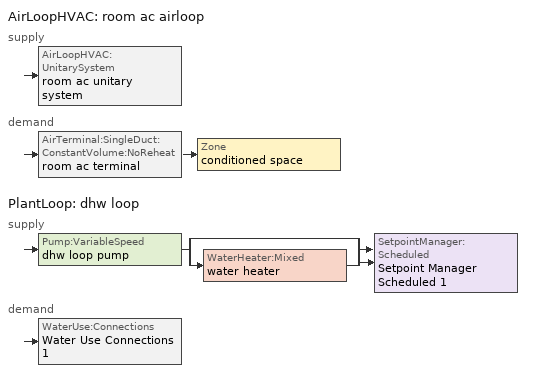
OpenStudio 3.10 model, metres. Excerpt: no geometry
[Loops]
AirLoopHVAC 'room ac airloop'
 supply: AirLoopHVAC:UnitarySystem 'room ac unitary system'
 demand: AirTerminal:SingleDuct:ConstantVolume:NoReheat 'room ac terminal' > Zone 'conditioned space'
PlantLoop 'dhw loop'
 supply: Pump:VariableSpeed 'dhw loop pump' > split
  | bypass
  | WaterHeater:Mixed 'water heater'
  join > SetpointManager:Scheduled 'Setpoint Manager Scheduled 1'
 demand: WaterUse:Connections 'Water Use Connections 1'
[Sizing:Zone]
conditioned space: Zone Cooling Design Supply Air Temperature Input Method=SupplyAirTemperature; Zone Cooling Design Supply Air Temperature {C}=14; Zone Cooling Design Supply Air Temperature Difference {deltaC}=11.11; Zone Heating Design Supply Air Temperature Input Method=SupplyAirTemperature; Zone Heating Design Supply Air Temperature {C}=40; Zone Heating Design Supply Air Temperature Difference {deltaC}=11.11; Zone Cooling Design Supply Air Humidity Ratio {kg-H2O/kg-air}=0.0085; Zone Heating Design Supply Air Humidity Ratio {kg-H2O/kg-air}=0.008; Cooling Design Air Flow Method=DesignDay; Heating Design Air Flow Method=DesignDay; Account for Dedicated Outdoor Air System=No; Dedicated Outdoor Air System Control Strategy=NeutralSupplyAir; Dedicated Outdoor Air Low Setpoint Temperature for Design {C}=autosize; Dedicated Outdoor Air High Setpoint Temperature for Design {C}=autosize; Zone Load Sizing Method=Sensible Load Only No Latent Load; Zone Latent Cooling Design Supply Air Humidity Ratio Input Method=HumidityRatioDifference; Zone Cooling Design Supply Air Humidity Ratio Difference {kgWater/kgDryAir}=0.005; Zone Latent Heating Design Supply Air Humidity Ratio Input Method=HumidityRatioDifference; Zone Humidification Design Supply Air Humidity Ratio Difference {kgWater/kgDryAir}=0.005; Sizing Option=Coincident
[Zone equipment]
conditioned space: room ac terminal, electric baseboard
[Coil:Cooling:DX:SingleSpeed]
room ac clg coil: Availability Schedule=Always On Discrete; Rated Total Cooling Capacity {W}=4561.07; Rated Sensible Heat Ratio=0.65; Rated COP {W/W}=2.46766; Rated Air Flow Rate {m3/s}=0.190968; Rated Evaporator Fan Power Per Volume Flow Rate 2017 {W/(m3/s)}=773.3; Rated Evaporator Fan Power Per Volume Flow Rate 2023 {W/(m3/s)}=934.4; Total Cooling Capacity Function of Temperature Curve=Cool-CAP-fT1; Total Cooling Capacity Function of Flow Fraction Curve=Cool-CAP-fFF1; Energy Input Ratio Function of Temperature Curve=Cool-EIR-fT1; Energy Input Ratio Function of Flow Fraction Curve=Cool-EIR-fFF1; Part Load Fraction Correlation Curve=Cool-PLF-fPLR1; Minimum Outdoor Dry-Bulb Temperature for Compressor Operation {C}=-25; Nominal Time for Condensate Removal to Begin {s}=1000; Ratio of Initial Moisture Evaporation Rate and Steady State Latent Capacity=1.5; Maximum Cycling Rate {cycles/hr}=3; Latent Capacity Time Constant {s}=45; Condenser Type=AirCooled; Evaporative Condenser Effectiveness=0.9; Evaporative Condenser Air Flow Rate {m3/s}=autosize; Evaporative Condenser Pump Rated Power Consumption {W}=autosize; Crankcase Heater Capacity {W}=0; Maximum Outdoor Dry-Bulb Temperature for Crankcase Heater Operation {C}=10; Basin Heater Capacity {W/K}=0; Basin Heater Setpoint Temperature {C}=2
[Fan:SystemModel]
room ac supply fan: Availability Schedule=Always On Discrete; Design Maximum Air Flow Rate {m3/s}=0.191139; Speed Control Method=Discrete; Electric Power Minimum Flow Rate Fraction=0.2; Design Pressure Rise {Pa}=500; Motor Efficiency=1; Motor In Air Stream Fraction=1; Design Electric Power Consumption {W}=autosize; Design Power Sizing Method=PowerPerFlow; Electric Power Per Unit Flow Rate {W/(m3/s)}=1e-06; Electric Power Per Unit Flow Rate Per Unit Pressure {W-s/m3-Pa}=1.66667; Fan Total Efficiency=0.7; Motor Loss Radiative Fraction=0; Speed Flow Fraction 1=1; Speed Electric Power Fraction 1=1
[EnergyManagementSystem:Sensor]
Name | Output Variable or Output Meter Index Key | Output Variable or Output Meter
room_ac_supply_fan_s | room ac supply fan | Fan Electricity Energy
room_ac_clg_coil_s | room ac clg coil | Cooling Coil Total Cooling Energy
water_heater_energy | water heater | Water Heater Electricity Rate
water_heater_on_cycle_parasitic | water heater | Water Heater On Cycle Parasitic Electricity Rate
water_heater_off_cycle_parasitic | water heater | Water Heater Off Cycle Parasitic Electricity Rate
fridge_tin_s; tin_s | conditioned space | Zone Mean Air Temperature
win_s | conditioned space | Zone Air Humidity Ratio
tout_s | conditioned space | Zone Outdoor Air Drybulb Temperature
room_ac_airloop_Fan_RTF_s | room ac supply fan | Fan Runtime Fraction
conditioned_space_htg_unmet_s | conditioned space | Zone Heating Setpoint Not Met Time
conditioned_space_clg_unmet_s | conditioned space | Zone Cooling Setpoint Not Met Time
[AirLoopHVAC:UnitarySystem]
room ac unitary system: Control Type=Load; Controlling Zone or Thermostat Location=conditioned space; Dehumidification Control Type=None; Availability Schedule=Always On Discrete; Supply Fan=room ac supply fan; Fan Placement=BlowThrough; Supply Air Fan Operating Mode Schedule=room ac auto fan schedule; DX Heating Coil Sizing Ratio=1; Cooling Coil=room ac clg coil; Use DOAS DX Cooling Coil=No; DOAS DX Cooling Coil Leaving Minimum Air Temperature {C}=2; Latent Load Control=SensibleOnlyLoadControl; Supply Air Flow Rate Method During Cooling Operation=SupplyAirFlowRate; Supply Air Flow Rate During Cooling Operation {m3/s}=0.191139; Supply Air Flow Rate Method During Heating Operation=SupplyAirFlowRate; Supply Air Flow Rate During Heating Operation {m3/s}=0; Supply Air Flow Rate Method When No Cooling or Heating is Required=SupplyAirFlowRate; Supply Air Flow Rate When No Cooling or Heating is Required {m3/s}=0; No Load Supply Air Flow Rate Control Set To Low Speed=Yes; Maximum Supply Air Temperature {C}=48.8889; Maximum Outdoor Dry-Bulb Temperature for Supplemental Heater Operation {C}=21; Ancilliary On-Cycle Electric Power {W}=0; Ancilliary Off-Cycle Electric Power {W}=0
[AirLoopHVAC]
room ac airloop: Availability Schedule=Always On Discrete; Design Supply Air Flow Rate {m3/s}=0.191139; Design Return Air Flow Fraction of Supply Air Flow=1
[Sizing:System]
room ac airloop: Central Heating Maximum System Air Flow Ratio=0.3; Preheat Design Temperature {C}=7; Preheat Design Humidity Ratio {kg-H2O/kg-Air}=0.008; Precool Design Temperature {C}=12.8; Precool Design Humidity Ratio {kg-H2O/kg-Air}=0.008; Central Cooling Design Supply Air Temperature {C}=12.8; Central Heating Design Supply Air Temperature {C}=16.7; 100% Outdoor Air in Cooling=Yes; 100% Outdoor Air in Heating=Yes; Central Cooling Design Supply Air Humidity Ratio {kg-H2O/kg-Air}=0.0085; Zone Maximum Outdoor Air Fraction=1; Cooling Supply Air Flow Rate Per Floor Area {m3/s-m2}=0.00996765; Cooling Fraction of Autosized Cooling Supply Air Flow Rate=1; Cooling Supply Air Flow Rate Per Unit Cooling Capacity {m3/s-W}=3.94755e-05; Heating Supply Air Flow Rate Per Floor Area {m3/s-m2}=0.00996765; Heating Fraction of Autosized Heating Supply Air Flow Rate=1; Heating Fraction of Autosized Cooling Supply Air Flow Rate=1; Heating Supply Air Flow Rate Per Unit Heating Capacity {m3/s-W}=3.15882e-05; Cooling Design Capacity Method=CoolingDesignCapacity; Cooling Design Capacity {W}=autosize; Cooling Design Capacity Per Floor Area {W/m2}=234.7; Fraction of Autosized Cooling Design Capacity=1; Heating Design Capacity Method=HeatingDesignCapacity; Heating Design Capacity {W}=autosize; Heating Design Capacity Per Floor Area {W/m2}=157; Fraction of Autosized Heating Design Capacity=1; Central Cooling Capacity Control Method=OnOff; Occupant Diversity=autosize
[AirTerminal:SingleDuct:ConstantVolume:NoReheat]
room ac terminal: Availability Schedule=Always On Discrete; Maximum Air Flow Rate {m3/s}=0.191139
[ZoneHVAC:Baseboard:Convective:Electric]
electric baseboard: Availability Schedule=Always On Discrete; Nominal Capacity {W}=10551.4; Efficiency=1
[ElectricEquipment:Definition] Design Level Calculation Method=EquipmentLevel
Name | Design Level {W} | Fraction Latent | Fraction Radiant | Fraction Lost
clothes washer | 1243.65 | 0.03 | 0.162 | 0.7
dishwasher | 724.42 | 0.3 | 0.18 | 0.4
[PlantLoop]
dhw loop: Fluid Type=Water; Glycol Concentration=0; Maximum Loop Flow Rate {m3/s}=0.01; Plant Loop Volume {m3}=0.003; Load Distribution Scheme=Optimal
[Sizing:Plant]
dhw loop: Loop Type=Heating; Design Loop Exit Temperature {C}=52.6667; Loop Design Temperature Difference {deltaC}=5.55556; Sizing Option=NonCoincident; Zone Timesteps in Averaging Window=1; Coincident Sizing Factor Mode=None
[Pump:VariableSpeed]
dhw loop pump: Rated Flow Rate {m3/s}=0.01; Rated Pump Head {Pa}=1; Rated Power Consumption {W}=0; Motor Efficiency=0.85; Fraction of Motor Inefficiencies to Fluid Stream=0; Coefficient 1 of the Part Load Performance Curve=0; Coefficient 2 of the Part Load Performance Curve=1; Coefficient 3 of the Part Load Performance Curve=0; Coefficient 4 of the Part Load Performance Curve=0; Minimum Flow Rate {m3/s}=0; Pump Control Type=Intermittent; Skin Loss Radiative Fraction=0.5; Design Power Sizing Method=PowerPerFlowPerPressure; Design Electric Power per Unit Flow Rate {W/(m3/s)}=348701.1; Design Shaft Power per Unit Flow Rate per Unit Head {W-s/m3-Pa}=1.28205; Design Minimum Flow Rate Fraction=0
[SetpointManager:Scheduled]
Setpoint Manager Scheduled 1: Control Variable=Temperature; Schedule=dhw temp
[WaterHeater:Mixed]
water heater: Tank Volume {m3}=0.170344; Setpoint Temperature Schedule=water heater setpoint; Deadband Temperature Difference {deltaC}=2; Maximum Temperature Limit {C}=99; Heater Control Type=Cycle; Heater Maximum Capacity {W}=5500.06; Heater Minimum Capacity {W}=0; Heater Fuel Type=Electricity; Heater Thermal Efficiency=1; Off Cycle Parasitic Fuel Consumption Rate {W}=0; Off Cycle Parasitic Fuel Type=Electricity; Off Cycle Parasitic Heat Fraction to Tank=0; On Cycle Parasitic Fuel Consumption Rate {W}=0; On Cycle Parasitic Fuel Type=Electricity; On Cycle Parasitic Heat Fraction to Tank=0; Ambient Temperature Indicator=ThermalZone; Ambient Temperature Thermal Zone=conditioned space; Off Cycle Loss Coefficient to Ambient Temperature {W/K}=8.53831; Off Cycle Loss Fraction to Thermal Zone=1; On Cycle Loss Coefficient to Ambient Temperature {W/K}=8.53831; On Cycle Loss Fraction to Thermal Zone=1; Use Side Effectiveness=1; Source Side Effectiveness=1; Use Side Design Flow Rate {m3/s}=autosize; Source Side Design Flow Rate {m3/s}=autosize; Indirect Water Heating Recovery Time {hr}=1.5; Source Side Flow Control Mode=IndirectHeatPrimarySetpoint
[WaterHeater:Sizing]
water heater: Design Mode=PeakDraw; Time Storage Can Meet Peak Draw {hr}=0.538503; Time for Tank Recovery {hr}=0; Nominal Tank Volume for Autosizing Plant Connections {m3}=1
[WaterUse:Connections]
Water Use Connections 1: Drain Water Heat Exchanger Type=None; Drain Water Heat Exchanger Destination=Plant; Water Use Equipment Name 1=dhw fixtures; Water Use Equipment Name 2=dhw distribution waste; Water Use Equipment Name 3=clothes washer; Water Use Equipment Name 4=dishwasher
[WaterUse:Equipment:Definition]
Name | Peak Flow Rate {m3/s} | Target Temperature Schedule
dhw fixtures | 1.79434e-05 | mixed water temperature schedule
dhw distribution waste | 6.16797e-06 | mixed water temperature schedule
clothes washer | 5.17561e-06
dishwasher | 5.01845e-06
[EnergyManagementSystem:InternalVariable]
room_ac_airloop_max_sup_fan_mfr: Internal Data Index Key=room ac supply fan; Internal Data Type=Fan Maximum Mass Flow Rate
[Schedule:Constant]
Name | Value
Always On Discrete | 1
room ac auto fan schedule | 0
dhw temp; water heater setpoint | 52.6667
mixed water temperature schedule | 40.5556
[Curve:Biquadratic] Minimum Value of x=-100; Maximum Value of x=100; Minimum Value of y=-100; Maximum Value of y=100
Name | Coefficient1 Constant | Coefficient2 x | Coefficient3 x**2 | Coefficient4 y | Coefficient5 y**2 | Coefficient6 x*y
Cool-CAP-fT1 | 1.55736 | -0.0744482 | 0.0030986 | 0.00145958 | -4.1148e-05 | -0.000426714
Cool-EIR-fT1 | -0.350448 | 0.11681 | -0.00339951 | -0.00122609 | 0.000600809 | -0.000466884
[Curve:Quadratic] Coefficient3 x**2=0; Minimum Value of x=0
Name | Coefficient1 Constant | Coefficient2 x | Maximum Value of x | Minimum Curve Output | Maximum Curve Output
Cool-CAP-fFF1; Cool-EIR-fFF1 | 1 | 0 | 2 | 0 | 2
Cool-PLF-fPLR1 | 0.78 | 0.22 | 1 | 0.7 | 1
[Schedule:File]
dishwasher: External File=External File 1; Column Number=7; Rows to Skip at Top=1; Number of Hours of Data=8760; Interpolate to Timestep=Yes; Minutes per Item=60; Translate File With Relative Path=Yes
